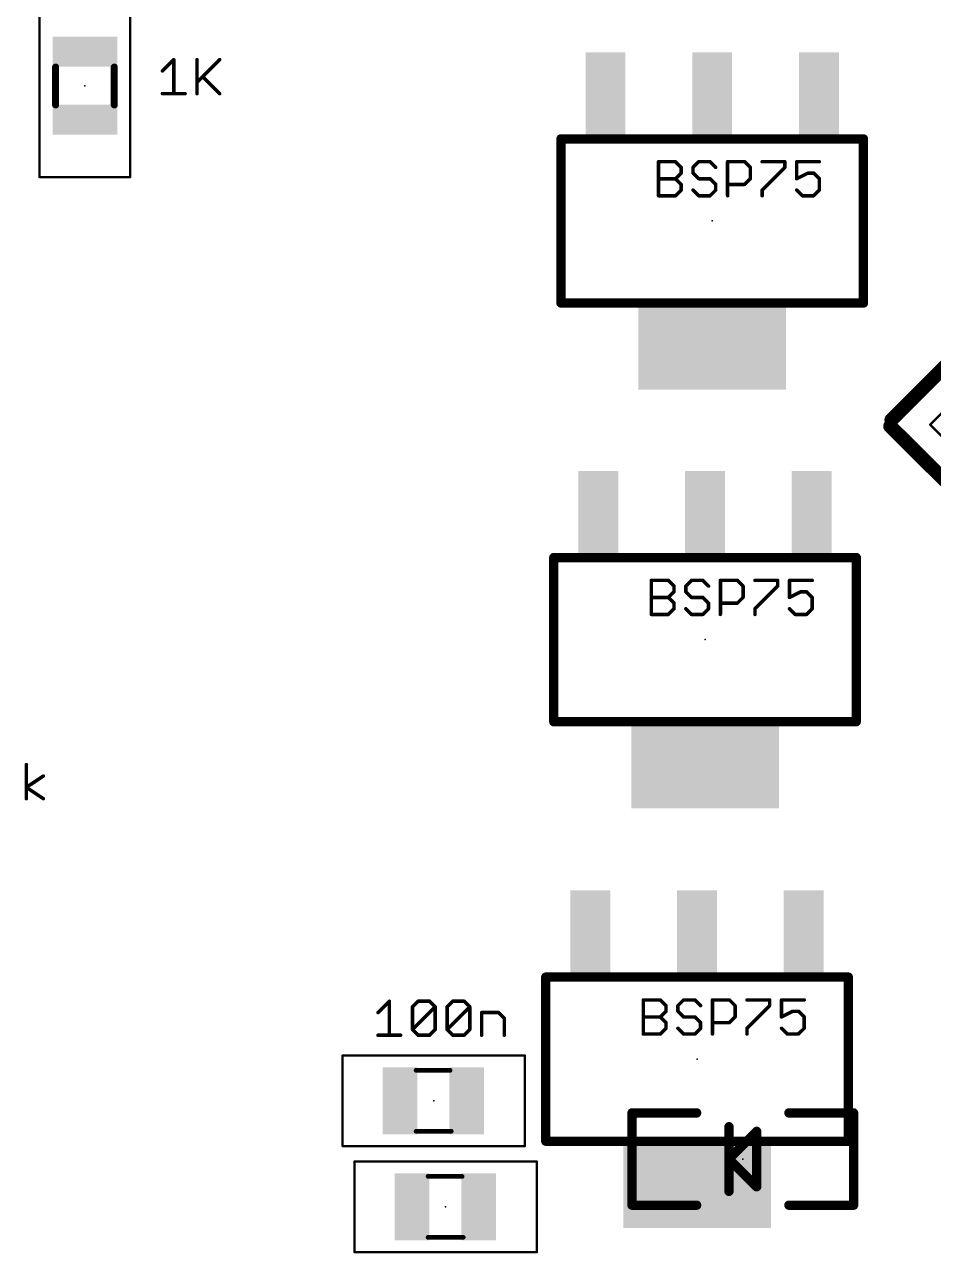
# Model space of a CAD drawing. Extents: x -5 to 95, y -7 to 91.
# Drawn here: x 26.74 to 46.43, y 17.17 to 43.8 of the extents above; entities that cross this region are included whole.
import ezdxf

# ---------------------------------------------------------------- set-up
doc = ezdxf.new("R2010")
doc.units = 0
for name, color, linetype in [('21', 253, 'CONTINUOUS'), ('22', 253, 'CONTINUOUS'), ('23', 7, 'CONTINUOUS'), ('24', 7, 'CONTINUOUS'), ('27', 253, 'CONTINUOUS'), ('39', 22, 'CONTINUOUS'), ('51', 253, 'CONTINUOUS')]:
    doc.layers.add(name, color=color, linetype=linetype)

# ---------------------------------------------------------------- blocks, each defined once
blk = doc.blocks.new('RECT')
blk.add_solid([(-0.5, -0.5), (0.5, -0.5), (-0.5, 0.5), (0.5, 0.5)])

msp = doc.modelspace()

# ---------------------------------------------------------------- linework, layer by layer
at = {"layer": '21', "const_width": 0.2032}
for points in [[(38.3605, 37.7644), (38.3605, 41.3204)], [(38.3605, 41.3204), (44.9145, 41.3204)], [(44.9145, 41.3204), (44.9145, 37.7644)], [(44.9145, 37.7644), (38.3605, 37.7644)], [(38.2049, 28.6918), (38.2049, 32.2478)], [(38.2049, 32.2478), (44.7589, 32.2478)], [(44.7589, 32.2478), (44.7589, 28.6918)], [(44.7589, 28.6918), (38.2049, 28.6918)], [(38.0319, 19.6003), (38.0319, 23.1563)], [(38.0319, 23.1563), (44.5859, 23.1563)], [(44.5859, 23.1563), (44.5859, 19.6003)], [(44.5859, 19.6003), (38.0319, 19.6003)]]:
    msp.add_lwpolyline(points, dxfattribs=at)
at = {"layer": '21', "const_width": 0.1016}
for points in [[(38.4113, 41.3204, 1), (38.3097, 41.3204)], [(38.3605, 41.3712, 1), (38.3605, 41.2696)], [(44.9653, 41.3204, 1), (44.8637, 41.3204)], [(44.9145, 41.2696, 1), (44.9145, 41.3712)], [(38.3605, 37.8152, 1), (38.3605, 37.7136)], [(38.3097, 37.7644, 1), (38.4113, 37.7644)], [(44.8637, 37.7644, 1), (44.9653, 37.7644)], [(44.9145, 37.7136, 1), (44.9145, 37.8152)], [(38.2557, 32.2478, 1), (38.1541, 32.2478)], [(38.2049, 32.2986, 1), (38.2049, 32.197)], [(44.8097, 32.2478, 1), (44.7081, 32.2478)], [(44.7589, 32.197, 1), (44.7589, 32.2986)], [(38.2049, 28.7426, 1), (38.2049, 28.641)], [(44.7589, 28.641, 1), (44.7589, 28.7426)], [(38.1541, 28.6918, 1), (38.2557, 28.6918)], [(44.7081, 28.6918, 1), (44.8097, 28.6918)], [(38.0827, 23.1563, 1), (37.9811, 23.1563)], [(38.0319, 23.2071, 1), (38.0319, 23.1055)], [(44.6367, 23.1563, 1), (44.5351, 23.1563)], [(44.5859, 23.1055, 1), (44.5859, 23.2071)], [(38.0319, 19.6511, 1), (38.0319, 19.5495)], [(37.9811, 19.6003, 1), (38.0827, 19.6003)], [(44.5351, 19.6003, 1), (44.6367, 19.6003)], [(44.5859, 19.5495, 1), (44.5859, 19.6511)]]:
    msp.add_lwpolyline(points, format="xyb", dxfattribs=at)
at = {"layer": '22', "const_width": 0.2032}
for points in [[(41.3002, 20.2138), (39.9002, 20.2138)], [(39.9002, 20.2138), (39.9002, 18.2138)], [(43.3002, 20.2138), (44.7002, 20.2138)], [(44.7002, 20.2138), (44.7002, 18.2138)], [(42.0002, 19.9138), (42.0002, 19.2138)], [(42.0002, 19.2138), (42.6002, 19.8138)], [(42.6002, 19.8138), (42.6002, 18.6137)], [(42.0002, 19.2138), (42.0002, 18.5138)], [(42.6002, 18.6137), (42.0002, 19.2138)], [(39.9002, 18.2138), (41.3002, 18.2138)], [(44.7002, 18.2138), (43.3002, 18.2138)]]:
    msp.add_lwpolyline(points, dxfattribs=at)
at = {"layer": '22', "const_width": 0.1016}
for points in [[(39.951, 20.2138, 1), (39.8494, 20.2138)], [(39.9002, 20.2645, 1), (39.9002, 20.163)], [(41.3002, 20.163, 1), (41.3002, 20.2645)], [(43.3002, 20.2645, 1), (43.3002, 20.163)], [(44.751, 20.2138, 1), (44.6494, 20.2138)], [(44.7002, 20.163, 1), (44.7002, 20.2645)], [(42.051, 19.9138, 1), (41.9494, 19.9138)], [(42.651, 19.8138, 1), (42.5494, 19.8138)], [(42.6361, 19.7778, 1), (42.5643, 19.8497)], [(42.051, 19.2138, 1), (41.9494, 19.2138)], [(42.0361, 19.2497, 1), (41.9643, 19.1778)], [(41.9643, 19.2497, 1), (42.0361, 19.1778)], [(41.9494, 19.2138, 1), (42.051, 19.2138)], [(42.5494, 18.6137, 1), (42.651, 18.6137)], [(42.5643, 18.5778, 1), (42.6361, 18.6497)], [(41.9494, 18.5138, 1), (42.051, 18.5138)], [(39.9002, 18.2645, 1), (39.9002, 18.163)], [(39.8494, 18.2138, 1), (39.951, 18.2138)], [(41.3002, 18.163, 1), (41.3002, 18.2645)], [(43.3002, 18.2645, 1), (43.3002, 18.163)], [(44.6494, 18.2138, 1), (44.751, 18.2138)], [(44.7002, 18.163, 1), (44.7002, 18.2645)]]:
    msp.add_lwpolyline(points, format="xyb", dxfattribs=at)
at = {"layer": '23'}
for p in [(28.0465, 42.467), (41.6375, 39.5424), (41.4819, 30.4698), (41.3089, 21.3783), (35.6026, 20.4767), (35.8621, 18.177)]:
    msp.add_point(p, dxfattribs=at)
at = {"layer": '24'}
msp.add_point((42.3002, 19.2138), dxfattribs=at)
at = {"layer": '27'}
for points, const_width in [([(29.7261, 42.793), (29.9719, 43.0387)], 0.0762), ([(29.9719, 43.0387), (29.9719, 42.3015)], 0.0762), ([(30.4745, 43.0387), (30.4745, 42.3015)], 0.0762), ([(30.4745, 42.5472), (30.966, 43.0387)], 0.0762), ([(30.5974, 42.6701), (30.966, 42.3015)], 0.0762), ([(29.7261, 42.3015), (30.2176, 42.3015)], 0.0762), ([(40.4736, 40.0885), (40.4736, 40.8257)], 0.0762), ([(40.4736, 40.8257), (40.8422, 40.8257)], 0.0762), ([(40.8422, 40.8257), (40.965, 40.7028)], 0.0762), ([(41.3448, 40.8257), (41.222, 40.7028)], 0.0762), ([(41.5906, 40.8257), (41.3448, 40.8257)], 0.0762), ([(41.7135, 40.7028), (41.5906, 40.8257)], 0.0762), ([(41.9704, 40.0885), (41.9704, 40.8257)], 0.0762), ([(41.9704, 40.8257), (42.339, 40.8257)], 0.0762), ([(42.339, 40.8257), (42.4619, 40.7028)], 0.0762), ([(42.7188, 40.8257), (43.2103, 40.8257)], 0.0762), ([(43.2103, 40.8257), (43.2103, 40.7028)], 0.0762), ([(43.9587, 40.8257), (43.4672, 40.8257)], 0.0762), ([(43.4672, 40.8257), (43.4672, 40.4571)], 0.0762), ([(40.4736, 40.4571), (40.8422, 40.4571)], 0.0762), ([(40.965, 40.58), (40.8422, 40.4571)], 0.0762), ([(40.8422, 40.4571), (40.965, 40.3342)], 0.0762), ([(40.965, 40.7028), (40.965, 40.58)], 0.0762), ([(41.222, 40.7028), (41.222, 40.58)], 0.0762), ([(41.222, 40.58), (41.3448, 40.4571)], 0.0762), ([(41.3448, 40.4571), (41.5906, 40.4571)], 0.0762), ([(41.5906, 40.4571), (41.7135, 40.3342)], 0.0762), ([(42.4619, 40.4571), (42.339, 40.3342)], 0.0762), ([(42.4619, 40.7028), (42.4619, 40.4571)], 0.0762), ([(43.2103, 40.7028), (42.7188, 40.2113)], 0.0762), ([(43.4672, 40.4571), (43.713, 40.58)], 0.0762), ([(43.713, 40.58), (43.8358, 40.58)], 0.0762), ([(43.8358, 40.58), (43.9587, 40.4571)], 0.0762), ([(43.9587, 40.4571), (43.9587, 40.2113)], 0.0762), ([(40.965, 40.2113), (40.8422, 40.0885)], 0.0762), ([(40.965, 40.3342), (40.965, 40.2113)], 0.0762), ([(41.3448, 40.0885), (41.222, 40.2113)], 0.0762), ([(41.7135, 40.2113), (41.5906, 40.0885)], 0.0762), ([(41.7135, 40.3342), (41.7135, 40.2113)], 0.0762), ([(42.339, 40.3342), (41.9704, 40.3342)], 0.0762), ([(42.7188, 40.2113), (42.7188, 40.0885)], 0.0762), ([(43.5901, 40.0885), (43.4672, 40.2113)], 0.0762), ([(43.9587, 40.2113), (43.8358, 40.0885)], 0.0762), ([(40.8422, 40.0885), (40.4736, 40.0885)], 0.0762), ([(41.5906, 40.0885), (41.3448, 40.0885)], 0.0762), ([(43.8358, 40.0885), (43.5901, 40.0885)], 0.0762), ([(49.6486, 39.3579), (45.5214, 35.232)], 0.3048), ([(45.4943, 35.0939), (58.9552, 21.7217)], 0.3048), ([(40.318, 31.0159), (40.318, 31.7531)], 0.0762), ([(40.318, 31.7531), (40.6866, 31.7531)], 0.0762), ([(40.6866, 31.7531), (40.8094, 31.6302)], 0.0762), ([(41.1892, 31.7531), (41.0664, 31.6302)], 0.0762), ([(41.435, 31.7531), (41.1892, 31.7531)], 0.0762), ([(41.5579, 31.6302), (41.435, 31.7531)], 0.0762), ([(41.8148, 31.0159), (41.8148, 31.7531)], 0.0762), ([(41.8148, 31.7531), (42.1834, 31.7531)], 0.0762), ([(42.1834, 31.7531), (42.3063, 31.6302)], 0.0762), ([(42.5632, 31.7531), (43.0547, 31.7531)], 0.0762), ([(43.0547, 31.7531), (43.0547, 31.6302)], 0.0762), ([(43.8031, 31.7531), (43.3116, 31.7531)], 0.0762), ([(43.3116, 31.7531), (43.3116, 31.3845)], 0.0762), ([(40.8094, 31.5074), (40.6866, 31.3845)], 0.0762), ([(40.8094, 31.6302), (40.8094, 31.5074)], 0.0762), ([(41.0664, 31.6302), (41.0664, 31.5074)], 0.0762), ([(41.0664, 31.5074), (41.1892, 31.3845)], 0.0762), ([(42.3063, 31.6302), (42.3063, 31.3845)], 0.0762), ([(43.0547, 31.6302), (42.5632, 31.1387)], 0.0762), ([(43.3116, 31.3845), (43.5574, 31.5074)], 0.0762), ([(43.5574, 31.5074), (43.6802, 31.5074)], 0.0762), ([(43.6802, 31.5074), (43.8031, 31.3845)], 0.0762), ([(40.318, 31.3845), (40.6866, 31.3845)], 0.0762), ([(40.6866, 31.3845), (40.8094, 31.2616)], 0.0762), ([(40.8094, 31.1387), (40.6866, 31.0159)], 0.0762), ([(40.8094, 31.2616), (40.8094, 31.1387)], 0.0762), ([(41.1892, 31.0159), (41.0664, 31.1387)], 0.0762), ([(41.1892, 31.3845), (41.435, 31.3845)], 0.0762), ([(41.435, 31.3845), (41.5579, 31.2616)], 0.0762), ([(41.5579, 31.1387), (41.435, 31.0159)], 0.0762), ([(41.5579, 31.2616), (41.5579, 31.1387)], 0.0762), ([(42.1834, 31.2616), (41.8148, 31.2616)], 0.0762), ([(42.3063, 31.3845), (42.1834, 31.2616)], 0.0762), ([(42.5632, 31.1387), (42.5632, 31.0159)], 0.0762), ([(43.4345, 31.0159), (43.3116, 31.1387)], 0.0762), ([(43.8031, 31.1387), (43.6802, 31.0159)], 0.0762), ([(43.8031, 31.3845), (43.8031, 31.1387)], 0.0762), ([(40.6866, 31.0159), (40.318, 31.0159)], 0.0762), ([(41.435, 31.0159), (41.1892, 31.0159)], 0.0762), ([(43.6802, 31.0159), (43.4345, 31.0159)], 0.0762), ([(26.7772, 27.0221), (26.7772, 27.7593)], 0.0762), ([(26.7772, 27.2679), (27.1458, 27.5136)], 0.0762), ([(27.1458, 27.0221), (26.7772, 27.2679)], 0.0762), ([(34.3959, 22.3884), (34.6417, 22.6341)], 0.0762), ([(34.6417, 22.6341), (34.6417, 21.8969)], 0.0762), ([(35.1444, 22.5113), (35.2672, 22.6341)], 0.0762), ([(35.2672, 22.6341), (35.513, 22.6341)], 0.0762), ([(35.513, 22.6341), (35.6358, 22.5113)], 0.0762), ([(35.8928, 22.5113), (36.0156, 22.6341)], 0.0762), ([(36.0156, 22.6341), (36.2614, 22.6341)], 0.0762), ([(36.2614, 22.6341), (36.3843, 22.5113)], 0.0762), ([(40.1449, 21.9244), (40.1449, 22.6616)], 0.0762), ([(40.1449, 22.6616), (40.5136, 22.6616)], 0.0762), ([(40.5136, 22.6616), (40.6364, 22.5387)], 0.0762), ([(41.0162, 22.6616), (40.8934, 22.5387)], 0.0762), ([(41.262, 22.6616), (41.0162, 22.6616)], 0.0762), ([(41.3848, 22.5387), (41.262, 22.6616)], 0.0762), ([(41.6418, 21.9244), (41.6418, 22.6616)], 0.0762), ([(41.6418, 22.6616), (42.0104, 22.6616)], 0.0762), ([(42.0104, 22.6616), (42.1333, 22.5387)], 0.0762), ([(42.3902, 22.6616), (42.8817, 22.6616)], 0.0762), ([(42.8817, 22.6616), (42.8817, 22.5387)], 0.0762), ([(43.6301, 22.6616), (43.1386, 22.6616)], 0.0762), ([(43.1386, 22.6616), (43.1386, 22.293)], 0.0762), ([(35.1444, 22.0198), (35.1444, 22.5113)], 0.0762), ([(35.1444, 22.0198), (35.6358, 22.5113)], 0.0762), ([(35.6358, 22.5113), (35.6358, 22.0198)], 0.0762), ([(35.8928, 22.0198), (35.8928, 22.5113)], 0.0762), ([(35.8928, 22.0198), (36.3843, 22.5113)], 0.0762), ([(36.3843, 22.5113), (36.3843, 22.0198)], 0.0762), ([(36.6412, 21.8969), (36.6412, 22.3884)], 0.0762), ([(36.6412, 22.3884), (37.0098, 22.3884)], 0.0762), ([(37.0098, 22.3884), (37.1327, 22.2655)], 0.0762), ([(40.6364, 22.4159), (40.5136, 22.293)], 0.0762), ([(40.6364, 22.5387), (40.6364, 22.4159)], 0.0762), ([(40.8934, 22.5387), (40.8934, 22.4159)], 0.0762), ([(40.8934, 22.4159), (41.0162, 22.293)], 0.0762), ([(42.1333, 22.5387), (42.1333, 22.293)], 0.0762), ([(42.8817, 22.5387), (42.3902, 22.0472)], 0.0762), ([(43.1386, 22.293), (43.3843, 22.4159)], 0.0762), ([(43.3843, 22.4159), (43.5072, 22.4159)], 0.0762), ([(43.5072, 22.4159), (43.6301, 22.293)], 0.0762), ([(37.1327, 22.2655), (37.1327, 21.8969)], 0.0762), ([(40.1449, 22.293), (40.5136, 22.293)], 0.0762), ([(40.5136, 22.293), (40.6364, 22.1701)], 0.0762), ([(40.6364, 22.1701), (40.6364, 22.0472)], 0.0762), ([(41.0162, 22.293), (41.262, 22.293)], 0.0762), ([(41.262, 22.293), (41.3848, 22.1701)], 0.0762), ([(41.3848, 22.1701), (41.3848, 22.0472)], 0.0762), ([(42.0104, 22.1701), (41.6418, 22.1701)], 0.0762), ([(42.1333, 22.293), (42.0104, 22.1701)], 0.0762), ([(43.6301, 22.293), (43.6301, 22.0472)], 0.0762), ([(34.3959, 21.8969), (34.8874, 21.8969)], 0.0762), ([(35.2672, 21.8969), (35.1444, 22.0198)], 0.0762), ([(35.513, 21.8969), (35.2672, 21.8969)], 0.0762), ([(35.6358, 22.0198), (35.513, 21.8969)], 0.0762), ([(36.0156, 21.8969), (35.8928, 22.0198)], 0.0762), ([(36.2614, 21.8969), (36.0156, 21.8969)], 0.0762), ([(36.3843, 22.0198), (36.2614, 21.8969)], 0.0762), ([(40.5136, 21.9244), (40.1449, 21.9244)], 0.0762), ([(40.6364, 22.0472), (40.5136, 21.9244)], 0.0762), ([(41.0162, 21.9244), (40.8934, 22.0472)], 0.0762), ([(41.262, 21.9244), (41.0162, 21.9244)], 0.0762), ([(41.3848, 22.0472), (41.262, 21.9244)], 0.0762), ([(42.3902, 22.0472), (42.3902, 21.9244)], 0.0762), ([(43.2615, 21.9244), (43.1386, 22.0472)], 0.0762), ([(43.5072, 21.9244), (43.2615, 21.9244)], 0.0762), ([(43.6301, 22.0472), (43.5072, 21.9244)], 0.0762)]:
    msp.add_lwpolyline(points, dxfattribs=dict(at, const_width=const_width))
for points, const_width in [([(29.9909, 43.0387, 1), (29.9528, 43.0387)], 0.0381), ([(29.9853, 43.0252, 1), (29.9584, 43.0522)], 0.0381), ([(30.4936, 43.0387, 1), (30.4555, 43.0387)], 0.0381), ([(30.9795, 43.0252, 1), (30.9525, 43.0522)], 0.0381), ([(29.7126, 42.8064, 1), (29.7396, 42.7795)], 0.0381), ([(30.6109, 42.6836, 1), (30.5839, 42.6566)], 0.0381), ([(30.4611, 42.5607, 1), (30.488, 42.5337)], 0.0381), ([(29.7261, 42.3205, 1), (29.7261, 42.2824)], 0.0381), ([(29.9528, 42.3015, 1), (29.9909, 42.3015)], 0.0381), ([(30.2176, 42.2824, 1), (30.2176, 42.3205)], 0.0381), ([(30.4555, 42.3015, 1), (30.4936, 42.3015)], 0.0381), ([(30.9525, 42.288, 1), (30.9795, 42.3149)], 0.0381), ([(40.4926, 40.8257, 1), (40.4545, 40.8257)], 0.0381), ([(40.4736, 40.8448, 1), (40.4736, 40.8067)], 0.0381), ([(40.8556, 40.8392, 1), (40.8287, 40.8122)], 0.0381), ([(40.8422, 40.8067, 1), (40.8422, 40.8448)], 0.0381), ([(41.3448, 40.8448, 1), (41.3448, 40.8067)], 0.0381), ([(41.3583, 40.8122, 1), (41.3314, 40.8392)], 0.0381), ([(41.6041, 40.8392, 1), (41.5771, 40.8122)], 0.0381), ([(41.5906, 40.8067, 1), (41.5906, 40.8448)], 0.0381), ([(41.9894, 40.8257, 1), (41.9513, 40.8257)], 0.0381), ([(41.9704, 40.8448, 1), (41.9704, 40.8067)], 0.0381), ([(42.3525, 40.8392, 1), (42.3255, 40.8122)], 0.0381), ([(42.339, 40.8067, 1), (42.339, 40.8448)], 0.0381), ([(42.7188, 40.8448, 1), (42.7188, 40.8067)], 0.0381), ([(43.2293, 40.8257, 1), (43.1912, 40.8257)], 0.0381), ([(43.2103, 40.8067, 1), (43.2103, 40.8448)], 0.0381), ([(43.4672, 40.8448, 1), (43.4672, 40.8067)], 0.0381), ([(43.4863, 40.8257, 1), (43.4482, 40.8257)], 0.0381), ([(43.9587, 40.8067, 1), (43.9587, 40.8448)], 0.0381), ([(40.4736, 40.4761, 1), (40.4736, 40.438)], 0.0381), ([(40.8556, 40.4706, 1), (40.8287, 40.4436)], 0.0381), ([(40.8287, 40.4706, 1), (40.8556, 40.4436)], 0.0381), ([(40.8422, 40.438, 1), (40.8422, 40.4761)], 0.0381), ([(40.9841, 40.7028, 1), (40.946, 40.7028)], 0.0381), ([(40.946, 40.58, 1), (40.9841, 40.58)], 0.0381), ([(40.9516, 40.6894, 1), (40.9785, 40.7163)], 0.0381), ([(40.9785, 40.5665, 1), (40.9516, 40.5934)], 0.0381), ([(41.241, 40.7028, 1), (41.2029, 40.7028)], 0.0381), ([(41.2029, 40.58, 1), (41.241, 40.58)], 0.0381), ([(41.2085, 40.7163, 1), (41.2354, 40.6894)], 0.0381), ([(41.2354, 40.5934, 1), (41.2085, 40.5665)], 0.0381), ([(41.3448, 40.4761, 1), (41.3448, 40.438)], 0.0381), ([(41.3314, 40.4436, 1), (41.3583, 40.4706)], 0.0381), ([(41.6041, 40.4706, 1), (41.5771, 40.4436)], 0.0381), ([(41.5906, 40.438, 1), (41.5906, 40.4761)], 0.0381), ([(41.7, 40.6894, 1), (41.7269, 40.7163)], 0.0381), ([(42.4809, 40.7028, 1), (42.4428, 40.7028)], 0.0381), ([(42.4484, 40.6894, 1), (42.4753, 40.7163)], 0.0381), ([(42.4753, 40.4436, 1), (42.4484, 40.4706)], 0.0381), ([(43.1912, 40.7028, 1), (43.2293, 40.7028)], 0.0381), ([(43.2238, 40.6894, 1), (43.1968, 40.7163)], 0.0381), ([(43.4587, 40.4741, 1), (43.4757, 40.44)], 0.0381), ([(43.713, 40.599, 1), (43.713, 40.5609)], 0.0381), ([(43.7215, 40.5629, 1), (43.7044, 40.597)], 0.0381), ([(43.8493, 40.5934, 1), (43.8224, 40.5665)], 0.0381), ([(43.8358, 40.5609, 1), (43.8358, 40.599)], 0.0381), ([(43.9778, 40.4571, 1), (43.9397, 40.4571)], 0.0381), ([(43.9452, 40.4436, 1), (43.9722, 40.4706)], 0.0381), ([(40.9841, 40.3342, 1), (40.946, 40.3342)], 0.0381), ([(40.946, 40.2113, 1), (40.9841, 40.2113)], 0.0381), ([(40.9516, 40.3207, 1), (40.9785, 40.3477)], 0.0381), ([(40.9785, 40.1979, 1), (40.9516, 40.2248)], 0.0381), ([(41.2354, 40.2248, 1), (41.2085, 40.1979)], 0.0381), ([(41.7325, 40.3342, 1), (41.6944, 40.3342)], 0.0381), ([(41.6944, 40.2113, 1), (41.7325, 40.2113)], 0.0381), ([(41.7, 40.3207, 1), (41.7269, 40.3477)], 0.0381), ([(41.7269, 40.1979, 1), (41.7, 40.2248)], 0.0381), ([(41.9704, 40.3533, 1), (41.9704, 40.3152)], 0.0381), ([(42.3255, 40.3477, 1), (42.3525, 40.3207)], 0.0381), ([(42.339, 40.3152, 1), (42.339, 40.3533)], 0.0381), ([(42.4428, 40.4571, 1), (42.4809, 40.4571)], 0.0381), ([(42.7053, 40.2248, 1), (42.7323, 40.1979)], 0.0381), ([(42.7379, 40.2113, 1), (42.6998, 40.2113)], 0.0381), ([(43.4482, 40.4571, 1), (43.4863, 40.4571)], 0.0381), ([(43.4807, 40.2248, 1), (43.4538, 40.1979)], 0.0381), ([(43.9397, 40.2113, 1), (43.9778, 40.2113)], 0.0381), ([(43.9722, 40.1979, 1), (43.9452, 40.2248)], 0.0381), ([(40.4736, 40.1075, 1), (40.4736, 40.0694)], 0.0381), ([(40.4545, 40.0885, 1), (40.4926, 40.0885)], 0.0381), ([(40.8287, 40.1019, 1), (40.8556, 40.075)], 0.0381), ([(40.8422, 40.0694, 1), (40.8422, 40.1075)], 0.0381), ([(41.3448, 40.1075, 1), (41.3448, 40.0694)], 0.0381), ([(41.3314, 40.075, 1), (41.3583, 40.1019)], 0.0381), ([(41.5771, 40.1019, 1), (41.6041, 40.075)], 0.0381), ([(41.5906, 40.0694, 1), (41.5906, 40.1075)], 0.0381), ([(41.9513, 40.0885, 1), (41.9894, 40.0885)], 0.0381), ([(42.6998, 40.0885, 1), (42.7379, 40.0885)], 0.0381), ([(43.5901, 40.1075, 1), (43.5901, 40.0694)], 0.0381), ([(43.5766, 40.075, 1), (43.6036, 40.1019)], 0.0381), ([(43.8224, 40.1019, 1), (43.8493, 40.075)], 0.0381), ([(43.8358, 40.0694, 1), (43.8358, 40.1075)], 0.0381), ([(45.548, 35.1479, 1), (45.4406, 35.0398)], 0.1524), ([(45.4675, 35.2859, 1), (45.5752, 35.1781)], 0.1524), ([(40.337, 31.7531, 1), (40.2989, 31.7531)], 0.0381), ([(40.318, 31.7721, 1), (40.318, 31.734)], 0.0381), ([(40.7, 31.7666, 1), (40.6731, 31.7396)], 0.0381), ([(40.6866, 31.734, 1), (40.6866, 31.7721)], 0.0381), ([(41.1892, 31.7721, 1), (41.1892, 31.734)], 0.0381), ([(41.2027, 31.7396, 1), (41.1758, 31.7666)], 0.0381), ([(41.4484, 31.7666, 1), (41.4215, 31.7396)], 0.0381), ([(41.435, 31.734, 1), (41.435, 31.7721)], 0.0381), ([(41.8338, 31.7531, 1), (41.7957, 31.7531)], 0.0381), ([(41.8148, 31.7721, 1), (41.8148, 31.734)], 0.0381), ([(42.1969, 31.7666, 1), (42.1699, 31.7396)], 0.0381), ([(42.1834, 31.734, 1), (42.1834, 31.7721)], 0.0381), ([(42.5632, 31.7721, 1), (42.5632, 31.734)], 0.0381), ([(43.0737, 31.7531, 1), (43.0356, 31.7531)], 0.0381), ([(43.0547, 31.734, 1), (43.0547, 31.7721)], 0.0381), ([(43.3116, 31.7721, 1), (43.3116, 31.734)], 0.0381), ([(43.3307, 31.7531, 1), (43.2926, 31.7531)], 0.0381), ([(43.8031, 31.734, 1), (43.8031, 31.7721)], 0.0381), ([(40.8285, 31.6302, 1), (40.7904, 31.6302)], 0.0381), ([(40.7904, 31.5074, 1), (40.8285, 31.5074)], 0.0381), ([(40.796, 31.6168, 1), (40.8229, 31.6437)], 0.0381), ([(40.8229, 31.4939, 1), (40.796, 31.5208)], 0.0381), ([(41.0854, 31.6302, 1), (41.0473, 31.6302)], 0.0381), ([(41.0473, 31.5074, 1), (41.0854, 31.5074)], 0.0381), ([(41.0529, 31.6437, 1), (41.0798, 31.6168)], 0.0381), ([(41.0798, 31.5208, 1), (41.0529, 31.4939)], 0.0381), ([(41.5444, 31.6168, 1), (41.5713, 31.6437)], 0.0381), ([(42.3253, 31.6302, 1), (42.2872, 31.6302)], 0.0381), ([(42.2928, 31.6168, 1), (42.3197, 31.6437)], 0.0381), ([(43.0356, 31.6302, 1), (43.0737, 31.6302)], 0.0381), ([(43.0682, 31.6168, 1), (43.0412, 31.6437)], 0.0381), ([(43.5574, 31.5264, 1), (43.5574, 31.4883)], 0.0381), ([(43.5659, 31.4903, 1), (43.5488, 31.5244)], 0.0381), ([(43.6937, 31.5208, 1), (43.6668, 31.4939)], 0.0381), ([(43.6802, 31.4883, 1), (43.6802, 31.5264)], 0.0381), ([(40.318, 31.4035, 1), (40.318, 31.3654)], 0.0381), ([(40.7, 31.398, 1), (40.6731, 31.371)], 0.0381), ([(40.6731, 31.398, 1), (40.7, 31.371)], 0.0381), ([(40.6866, 31.3654, 1), (40.6866, 31.4035)], 0.0381), ([(40.8285, 31.2616, 1), (40.7904, 31.2616)], 0.0381), ([(40.7904, 31.1387, 1), (40.8285, 31.1387)], 0.0381), ([(40.796, 31.2481, 1), (40.8229, 31.2751)], 0.0381), ([(40.8229, 31.1253, 1), (40.796, 31.1522)], 0.0381), ([(41.0798, 31.1522, 1), (41.0529, 31.1253)], 0.0381), ([(41.1892, 31.4035, 1), (41.1892, 31.3654)], 0.0381), ([(41.1758, 31.371, 1), (41.2027, 31.398)], 0.0381), ([(41.4484, 31.398, 1), (41.4215, 31.371)], 0.0381), ([(41.435, 31.3654, 1), (41.435, 31.4035)], 0.0381), ([(41.5769, 31.2616, 1), (41.5388, 31.2616)], 0.0381), ([(41.5388, 31.1387, 1), (41.5769, 31.1387)], 0.0381), ([(41.5444, 31.2481, 1), (41.5713, 31.2751)], 0.0381), ([(41.5713, 31.1253, 1), (41.5444, 31.1522)], 0.0381), ([(41.8148, 31.2807, 1), (41.8148, 31.2426)], 0.0381), ([(42.1699, 31.2751, 1), (42.1969, 31.2481)], 0.0381), ([(42.1834, 31.2426, 1), (42.1834, 31.2807)], 0.0381), ([(42.2872, 31.3845, 1), (42.3253, 31.3845)], 0.0381), ([(42.3197, 31.371, 1), (42.2928, 31.398)], 0.0381), ([(42.5822, 31.1387, 1), (42.5441, 31.1387)], 0.0381), ([(42.5497, 31.1522, 1), (42.5767, 31.1253)], 0.0381), ([(43.3031, 31.4015, 1), (43.3201, 31.3674)], 0.0381), ([(43.3251, 31.1522, 1), (43.2981, 31.1253)], 0.0381), ([(43.2926, 31.3845, 1), (43.3307, 31.3845)], 0.0381), ([(43.8221, 31.3845, 1), (43.784, 31.3845)], 0.0381), ([(43.784, 31.1387, 1), (43.8221, 31.1387)], 0.0381), ([(43.7896, 31.371, 1), (43.8166, 31.398)], 0.0381), ([(43.8166, 31.1253, 1), (43.7896, 31.1522)], 0.0381), ([(40.318, 31.0349, 1), (40.318, 30.9968)], 0.0381), ([(40.2989, 31.0159, 1), (40.337, 31.0159)], 0.0381), ([(40.6731, 31.0293, 1), (40.7, 31.0024)], 0.0381), ([(40.6866, 30.9968, 1), (40.6866, 31.0349)], 0.0381), ([(41.1892, 31.0349, 1), (41.1892, 30.9968)], 0.0381), ([(41.1758, 31.0024, 1), (41.2027, 31.0293)], 0.0381), ([(41.4215, 31.0293, 1), (41.4484, 31.0024)], 0.0381), ([(41.435, 30.9968, 1), (41.435, 31.0349)], 0.0381), ([(41.7957, 31.0159, 1), (41.8338, 31.0159)], 0.0381), ([(42.5441, 31.0159, 1), (42.5822, 31.0159)], 0.0381), ([(43.4345, 31.0349, 1), (43.4345, 30.9968)], 0.0381), ([(43.421, 31.0024, 1), (43.448, 31.0293)], 0.0381), ([(43.6668, 31.0293, 1), (43.6937, 31.0024)], 0.0381), ([(43.6802, 30.9968, 1), (43.6802, 31.0349)], 0.0381), ([(26.7962, 27.7593, 1), (26.7581, 27.7593)], 0.0381), ([(27.1564, 27.4977, 1), (27.1352, 27.5294)], 0.0381), ([(26.7878, 27.2837, 1), (26.7666, 27.252)], 0.0381), ([(26.7666, 27.2837, 1), (26.7878, 27.252)], 0.0381), ([(26.7581, 27.0221, 1), (26.7962, 27.0221)], 0.0381), ([(27.1352, 27.0063, 1), (27.1564, 27.038)], 0.0381), ([(34.6607, 22.6341, 1), (34.6226, 22.6341)], 0.0381), ([(34.6552, 22.6207, 1), (34.6282, 22.6476)], 0.0381), ([(35.2672, 22.6532, 1), (35.2672, 22.6151)], 0.0381), ([(35.2807, 22.6207, 1), (35.2538, 22.6476)], 0.0381), ([(35.5264, 22.6476, 1), (35.4995, 22.6207)], 0.0381), ([(35.513, 22.6151, 1), (35.513, 22.6532)], 0.0381), ([(36.0156, 22.6532, 1), (36.0156, 22.6151)], 0.0381), ([(36.0291, 22.6207, 1), (36.0022, 22.6476)], 0.0381), ([(36.2749, 22.6476, 1), (36.2479, 22.6207)], 0.0381), ([(36.2614, 22.6151, 1), (36.2614, 22.6532)], 0.0381), ([(40.1449, 22.6807, 1), (40.1449, 22.6426)], 0.0381), ([(40.164, 22.6616, 1), (40.1259, 22.6616)], 0.0381), ([(40.527, 22.6751, 1), (40.5001, 22.6481)], 0.0381), ([(40.5136, 22.6426, 1), (40.5136, 22.6807)], 0.0381), ([(41.0162, 22.6807, 1), (41.0162, 22.6426)], 0.0381), ([(41.0297, 22.6481, 1), (41.0028, 22.6751)], 0.0381), ([(41.2754, 22.6751, 1), (41.2485, 22.6481)], 0.0381), ([(41.262, 22.6426, 1), (41.262, 22.6807)], 0.0381), ([(41.6418, 22.6807, 1), (41.6418, 22.6426)], 0.0381), ([(41.6608, 22.6616, 1), (41.6227, 22.6616)], 0.0381), ([(42.0239, 22.6751, 1), (41.9969, 22.6481)], 0.0381), ([(42.0104, 22.6426, 1), (42.0104, 22.6807)], 0.0381), ([(42.3902, 22.6807, 1), (42.3902, 22.6426)], 0.0381), ([(42.9007, 22.6616, 1), (42.8626, 22.6616)], 0.0381), ([(42.8817, 22.6426, 1), (42.8817, 22.6807)], 0.0381), ([(43.1386, 22.6807, 1), (43.1386, 22.6426)], 0.0381), ([(43.1577, 22.6616, 1), (43.1196, 22.6616)], 0.0381), ([(43.6301, 22.6426, 1), (43.6301, 22.6807)], 0.0381), ([(34.3825, 22.4018, 1), (34.4094, 22.3749)], 0.0381), ([(35.1634, 22.5113, 1), (35.1253, 22.5113)], 0.0381), ([(35.1309, 22.5247, 1), (35.1578, 22.4978)], 0.0381), ([(35.6549, 22.5113, 1), (35.6168, 22.5113)], 0.0381), ([(35.6493, 22.4978, 1), (35.6224, 22.5247)], 0.0381), ([(35.6224, 22.4978, 1), (35.6493, 22.5247)], 0.0381), ([(35.9118, 22.5113, 1), (35.8737, 22.5113)], 0.0381), ([(35.8793, 22.5247, 1), (35.9062, 22.4978)], 0.0381), ([(36.4033, 22.5113, 1), (36.3652, 22.5113)], 0.0381), ([(36.3977, 22.4978, 1), (36.3708, 22.5247)], 0.0381), ([(36.3708, 22.4978, 1), (36.3977, 22.5247)], 0.0381), ([(36.6602, 22.3884, 1), (36.6221, 22.3884)], 0.0381), ([(36.6412, 22.4074, 1), (36.6412, 22.3693)], 0.0381), ([(37.0233, 22.4018, 1), (36.9963, 22.3749)], 0.0381), ([(37.0098, 22.3693, 1), (37.0098, 22.4074)], 0.0381), ([(40.6555, 22.5387, 1), (40.6174, 22.5387)], 0.0381), ([(40.6174, 22.4159, 1), (40.6555, 22.4159)], 0.0381), ([(40.623, 22.5253, 1), (40.6499, 22.5522)], 0.0381), ([(40.6499, 22.4024, 1), (40.623, 22.4293)], 0.0381), ([(40.9124, 22.5387, 1), (40.8743, 22.5387)], 0.0381), ([(40.8743, 22.4159, 1), (40.9124, 22.4159)], 0.0381), ([(40.8799, 22.5522, 1), (40.9068, 22.5253)], 0.0381), ([(40.9068, 22.4293, 1), (40.8799, 22.4024)], 0.0381), ([(41.3714, 22.5253, 1), (41.3983, 22.5522)], 0.0381), ([(42.1523, 22.5387, 1), (42.1142, 22.5387)], 0.0381), ([(42.1198, 22.5253, 1), (42.1467, 22.5522)], 0.0381), ([(42.8626, 22.5387, 1), (42.9007, 22.5387)], 0.0381), ([(42.8951, 22.5253, 1), (42.8682, 22.5522)], 0.0381), ([(43.3843, 22.4349, 1), (43.3843, 22.3968)], 0.0381), ([(43.3929, 22.3988, 1), (43.3758, 22.4329)], 0.0381), ([(43.5207, 22.4293, 1), (43.4937, 22.4024)], 0.0381), ([(43.5072, 22.3968, 1), (43.5072, 22.4349)], 0.0381), ([(37.1517, 22.2655, 1), (37.1136, 22.2655)], 0.0381), ([(37.1192, 22.252, 1), (37.1461, 22.279)], 0.0381), ([(40.1449, 22.312, 1), (40.1449, 22.2739)], 0.0381), ([(40.527, 22.3065, 1), (40.5001, 22.2795)], 0.0381), ([(40.5001, 22.3065, 1), (40.527, 22.2795)], 0.0381), ([(40.5136, 22.2739, 1), (40.5136, 22.312)], 0.0381), ([(40.6555, 22.1701, 1), (40.6174, 22.1701)], 0.0381), ([(40.623, 22.1566, 1), (40.6499, 22.1836)], 0.0381), ([(41.0162, 22.312, 1), (41.0162, 22.2739)], 0.0381), ([(41.0028, 22.2795, 1), (41.0297, 22.3065)], 0.0381), ([(41.2754, 22.3065, 1), (41.2485, 22.2795)], 0.0381), ([(41.262, 22.2739, 1), (41.262, 22.312)], 0.0381), ([(41.4039, 22.1701, 1), (41.3658, 22.1701)], 0.0381), ([(41.3714, 22.1566, 1), (41.3983, 22.1836)], 0.0381), ([(41.6418, 22.1892, 1), (41.6418, 22.1511)], 0.0381), ([(41.9969, 22.1836, 1), (42.0239, 22.1566)], 0.0381), ([(42.0104, 22.1511, 1), (42.0104, 22.1892)], 0.0381), ([(42.1142, 22.293, 1), (42.1523, 22.293)], 0.0381), ([(42.1467, 22.2795, 1), (42.1198, 22.3065)], 0.0381), ([(43.1301, 22.31, 1), (43.1471, 22.276)], 0.0381), ([(43.1196, 22.293, 1), (43.1577, 22.293)], 0.0381), ([(43.6491, 22.293, 1), (43.611, 22.293)], 0.0381), ([(43.6166, 22.2795, 1), (43.6436, 22.3065)], 0.0381), ([(34.3959, 21.9159, 1), (34.3959, 21.8778)], 0.0381), ([(34.6226, 21.8969, 1), (34.6607, 21.8969)], 0.0381), ([(34.8874, 21.8778, 1), (34.8874, 21.9159)], 0.0381), ([(35.1578, 22.0332, 1), (35.1309, 22.0063)], 0.0381), ([(35.1309, 22.0332, 1), (35.1578, 22.0063)], 0.0381), ([(35.1253, 22.0198, 1), (35.1634, 22.0198)], 0.0381), ([(35.2672, 21.9159, 1), (35.2672, 21.8778)], 0.0381), ([(35.2538, 21.8834, 1), (35.2807, 21.9104)], 0.0381), ([(35.4995, 21.9104, 1), (35.5264, 21.8834)], 0.0381), ([(35.513, 21.8778, 1), (35.513, 21.9159)], 0.0381), ([(35.6168, 22.0198, 1), (35.6549, 22.0198)], 0.0381), ([(35.6493, 22.0063, 1), (35.6224, 22.0332)], 0.0381), ([(35.8737, 22.0198, 1), (35.9118, 22.0198)], 0.0381), ([(35.9062, 22.0332, 1), (35.8793, 22.0063)], 0.0381), ([(35.8793, 22.0332, 1), (35.9062, 22.0063)], 0.0381), ([(36.0156, 21.9159, 1), (36.0156, 21.8778)], 0.0381), ([(36.0022, 21.8834, 1), (36.0291, 21.9104)], 0.0381), ([(36.2479, 21.9104, 1), (36.2749, 21.8834)], 0.0381), ([(36.2614, 21.8778, 1), (36.2614, 21.9159)], 0.0381), ([(36.3652, 22.0198, 1), (36.4033, 22.0198)], 0.0381), ([(36.3977, 22.0063, 1), (36.3708, 22.0332)], 0.0381), ([(36.6221, 21.8969, 1), (36.6602, 21.8969)], 0.0381), ([(37.1136, 21.8969, 1), (37.1517, 21.8969)], 0.0381), ([(40.1449, 21.9434, 1), (40.1449, 21.9053)], 0.0381), ([(40.1259, 21.9244, 1), (40.164, 21.9244)], 0.0381), ([(40.5001, 21.9378, 1), (40.527, 21.9109)], 0.0381), ([(40.5136, 21.9053, 1), (40.5136, 21.9434)], 0.0381), ([(40.6174, 22.0472, 1), (40.6555, 22.0472)], 0.0381), ([(40.6499, 22.0338, 1), (40.623, 22.0607)], 0.0381), ([(40.9068, 22.0607, 1), (40.8799, 22.0338)], 0.0381), ([(41.0162, 21.9434, 1), (41.0162, 21.9053)], 0.0381), ([(41.0028, 21.9109, 1), (41.0297, 21.9378)], 0.0381), ([(41.2485, 21.9378, 1), (41.2754, 21.9109)], 0.0381), ([(41.262, 21.9053, 1), (41.262, 21.9434)], 0.0381), ([(41.3658, 22.0472, 1), (41.4039, 22.0472)], 0.0381), ([(41.3983, 22.0338, 1), (41.3714, 22.0607)], 0.0381), ([(41.6227, 21.9244, 1), (41.6608, 21.9244)], 0.0381), ([(42.4092, 22.0472, 1), (42.3711, 22.0472)], 0.0381), ([(42.3711, 21.9244, 1), (42.4092, 21.9244)], 0.0381), ([(42.3767, 22.0607, 1), (42.4037, 22.0338)], 0.0381), ([(43.1521, 22.0607, 1), (43.1251, 22.0338)], 0.0381), ([(43.2615, 21.9434, 1), (43.2615, 21.9053)], 0.0381), ([(43.248, 21.9109, 1), (43.2749, 21.9378)], 0.0381), ([(43.4937, 21.9378, 1), (43.5207, 21.9109)], 0.0381), ([(43.5072, 21.9053, 1), (43.5072, 21.9434)], 0.0381), ([(43.611, 22.0472, 1), (43.6491, 22.0472)], 0.0381), ([(43.6436, 22.0338, 1), (43.6166, 22.0607)], 0.0381)]:
    msp.add_lwpolyline(points, format="xyb", dxfattribs=dict(at, const_width=const_width))
at = {"layer": '39', "const_width": 0.0508}
for points in [[(27.0635, 40.494), (27.0635, 44.44)], [(29.0295, 44.44), (29.0295, 40.494)], [(29.0295, 40.494), (27.0635, 40.494)], [(46.3584, 35.127), (49.1487, 37.9172)], [(47.7486, 33.7368), (46.3584, 35.127)], [(33.6296, 21.4597), (37.5756, 21.4597)], [(33.6296, 19.4937), (33.6296, 21.4597)], [(37.5756, 21.4597), (37.5756, 19.4937)], [(37.5756, 19.4937), (33.6296, 19.4937)], [(33.8891, 19.16), (37.8351, 19.16)], [(33.8891, 17.194), (33.8891, 19.16)], [(37.8351, 19.16), (37.8351, 17.194)], [(37.8351, 17.194), (33.8891, 17.194)]]:
    msp.add_lwpolyline(points, dxfattribs=at)
at = {"layer": '39', "const_width": 0.0254}
for points in [[(27.0635, 40.5067, 1), (27.0635, 40.4813)], [(27.0508, 40.494, 1), (27.0762, 40.494)], [(29.0168, 40.494, 1), (29.0422, 40.494)], [(29.0295, 40.4813, 1), (29.0295, 40.5067)], [(46.3674, 35.1359, 1), (46.3494, 35.118)], [(46.3494, 35.1359, 1), (46.3674, 35.118)], [(33.6296, 21.4724, 1), (33.6296, 21.447)], [(33.6423, 21.4597, 1), (33.6169, 21.4597)], [(37.5883, 21.4597, 1), (37.5629, 21.4597)], [(37.5756, 21.447, 1), (37.5756, 21.4724)], [(33.6296, 19.5064, 1), (33.6296, 19.481)], [(33.6169, 19.4937, 1), (33.6423, 19.4937)], [(37.5629, 19.4937, 1), (37.5883, 19.4937)], [(37.5756, 19.481, 1), (37.5756, 19.5064)], [(33.8891, 19.1727, 1), (33.8891, 19.1473)], [(33.9018, 19.16, 1), (33.8764, 19.16)], [(37.8478, 19.16, 1), (37.8224, 19.16)], [(37.8351, 19.1473, 1), (37.8351, 19.1727)], [(33.8891, 17.2067, 1), (33.8891, 17.1813)], [(33.8764, 17.194, 1), (33.9018, 17.194)], [(37.8224, 17.194, 1), (37.8478, 17.194)], [(37.8351, 17.1813, 1), (37.8351, 17.2067)]]:
    msp.add_lwpolyline(points, format="xyb", dxfattribs=at)
at = {"layer": '51'}
for points, const_width in [([(27.4115, 42.877), (27.4115, 42.057)], 0.1524), ([(28.6815, 42.877), (28.6815, 42.057)], 0.1524), ([(35.9586, 21.1367), (35.2216, 21.1367)], 0.1016), ([(35.9836, 19.8167), (35.2216, 19.8167)], 0.1016), ([(36.2181, 18.837), (35.4811, 18.837)], 0.1016), ([(36.2431, 17.517), (35.4811, 17.517)], 0.1016)]:
    msp.add_lwpolyline(points, dxfattribs=dict(at, const_width=const_width))
for points, const_width in [([(27.4496, 42.877, 1), (27.3734, 42.877)], 0.0762), ([(28.7196, 42.877, 1), (28.6434, 42.877)], 0.0762), ([(27.3734, 42.057, 1), (27.4496, 42.057)], 0.0762), ([(28.6434, 42.057, 1), (28.7196, 42.057)], 0.0762), ([(35.2216, 21.1621, 1), (35.2216, 21.1113)], 0.0508), ([(35.9586, 21.1113, 1), (35.9586, 21.1621)], 0.0508), ([(35.2216, 19.8421, 1), (35.2216, 19.7913)], 0.0508), ([(35.9836, 19.7913, 1), (35.9836, 19.8421)], 0.0508), ([(35.4811, 18.8624, 1), (35.4811, 18.8116)], 0.0508), ([(36.2181, 18.8116, 1), (36.2181, 18.8624)], 0.0508), ([(35.4811, 17.5424, 1), (35.4811, 17.4916)], 0.0508), ([(36.2431, 17.4916, 1), (36.2431, 17.5424)], 0.0508)]:
    msp.add_lwpolyline(points, format="xyb", dxfattribs=dict(at, const_width=const_width))

# ---------------------------------------------------------------- block references
for p, xscale, yscale, rotation in [((28.048, 43.2088), 0.65, 1.4, 270), ((39.3261, 42.2729), 0.8636, 1.8542, 180), ((39.3261, 42.2729), 0.8636, 1.8542, 180), ((41.6375, 42.2729), 0.8636, 1.8542, 180), ((41.6375, 42.2729), 0.8636, 1.8542, 180), ((43.9489, 42.2729), 0.8636, 1.8542, 180), ((43.9489, 42.2729), 0.8636, 1.8542, 180), ((28.048, 41.7356), 0.65, 1.4, 270), ((41.6375, 36.8119), 3.2004, 1.8542, 180), ((41.6375, 36.8119), 3.2004, 1.8542, 180), ((39.1705, 33.2003), 0.8636, 1.8542, 180), ((39.1705, 33.2003), 0.8636, 1.8542, 180), ((41.4819, 33.2003), 0.8636, 1.8542, 180), ((41.4819, 33.2003), 0.8636, 1.8542, 180), ((43.7933, 33.2003), 0.8636, 1.8542, 180), ((43.7933, 33.2003), 0.8636, 1.8542, 180), ((41.4819, 27.7393), 3.2004, 1.8542, 180), ((41.4819, 27.7393), 3.2004, 1.8542, 180), ((38.9975, 24.1088), 0.8636, 1.8542, 180), ((38.9975, 24.1088), 0.8636, 1.8542, 180), ((41.3089, 24.1088), 0.8636, 1.8542, 180), ((41.3089, 24.1088), 0.8636, 1.8542, 180), ((43.6203, 24.1088), 0.8636, 1.8542, 180), ((43.6203, 24.1088), 0.8636, 1.8542, 180), ((34.872, 20.4755), 0.7501, 1.4501, 180), ((36.3198, 20.4755), 0.7501, 1.4501, 180), ((41.3089, 18.6478), 3.2004, 1.8542, 180), ((41.3089, 18.6478), 3.2004, 1.8542, 180), ((35.1315, 18.1759), 0.7501, 1.4501, 180), ((36.5793, 18.1759), 0.7501, 1.4501, 180)]:
    msp.add_blockref('RECT', p, dxfattribs=dict(at, xscale=xscale, yscale=yscale, rotation=rotation))

doc.saveas('drawing.dxf')
